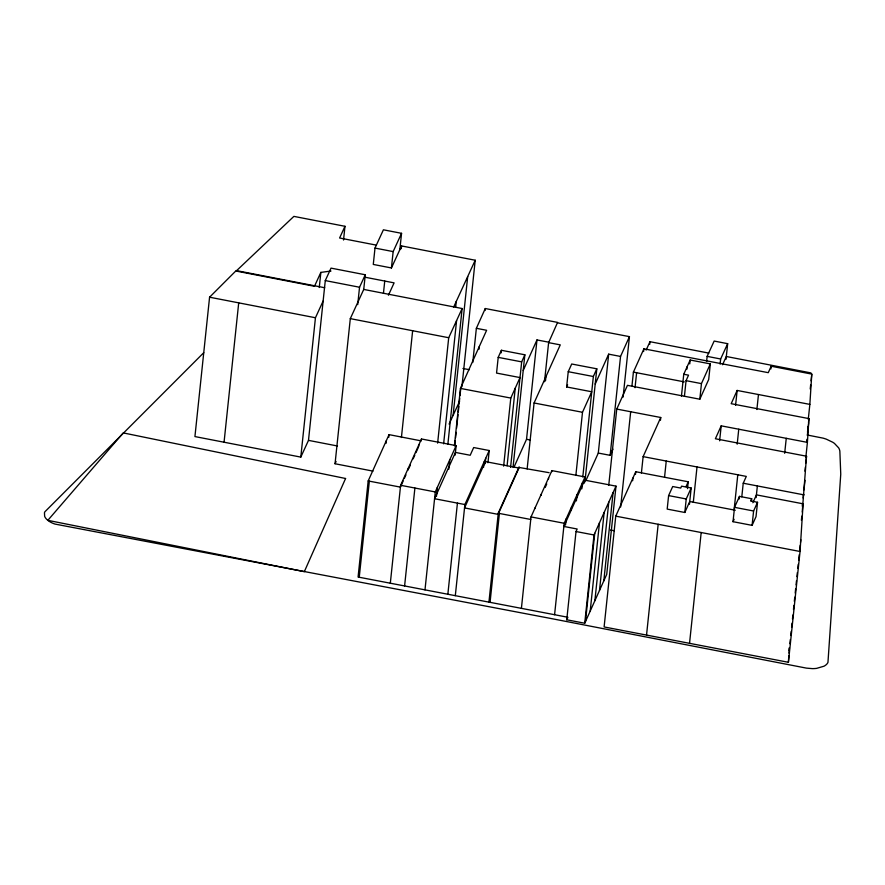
<?xml version="1.0" encoding="UTF-8"?>
<svg xmlns="http://www.w3.org/2000/svg" width="885" height="885" viewBox="0 0 885 885"><rect width="100%" height="100%" fill="white"/><g stroke="black" fill="none" stroke-linecap="round" stroke-linejoin="round"><path stroke-width="1.33" d="M687.501 488.631L688.22 481.794L635.762 471.727L615.75 516.143L604.112 626.945L788.402 662.29L788.823 655.763M788.989 653.152L789.331 647.875M788.402 662.29L800.051 551.488L803.104 503.819L756.421 494.87L752.869 502.746M802.241 512.028L806.523 456.217L715.39 438.75L721.198 425.84L807.408 442.378L805.837 457.346M807.408 442.378L808.934 418.605L731.187 403.693L737.15 390.451L809.852 404.39L808.27 419.368M809.852 404.39L811.788 374.101L771.167 366.224L768.269 372.673L643.904 348.823L633.406 372.12L631.978 385.727M324.706 287.736L236.207 270.567L209.579 297.205L194.932 436.57L300.8 457.102L308.489 440.365L325.282 280.589L331.023 268.122L365.273 274.77L363.735 289.428L350.305 318.633L335.05 463.751L372.994 471.119M224.06 442.212L238.707 302.858M300.8 457.102L315.447 317.748L323.136 301.011M319.275 287.503L320.857 272.392L330.979 271.031M343.535 240.034L344.973 226.294L293.886 216.382L236.151 271.075L314.474 286.275L320.857 272.392M357.717 304.628L359.542 287.238L365.273 274.77M399.832 249.681L401.558 233.319L383.404 229.801L374.997 248.077L373.282 264.438L391.424 267.956L401.558 245.941L475.212 260.234L461.915 386.701M383.437 293.422L384.743 281.043M455.155 455.111L456.151 445.631L421.481 438.982L421.271 440.885L389.046 434.635L368.182 480.942L358.082 577.031L567.882 617.265L566.754 619.788L584.731 623.228L606.723 574.398L616.004 486.142L584.719 480.146L563.856 526.453L577.164 529.009L576.024 531.531L566.754 619.788M391.424 267.956L393.15 251.594L401.558 233.319M359.244 577.252L369.344 481.163M401.27 248.685L401.558 245.941M386.081 443.308L386.369 440.564M388.747 437.378L389.046 434.635M401.414 437.511L412.642 330.724M390.318 583.215L400.617 485.29L421.481 438.982M408.162 470.001L408.361 468.099M418.705 446.604L418.904 444.69M404.6 585.947L414.899 488.022M437.632 443.142L448.706 337.727L462.136 308.522L363.735 289.428M424.988 589.864L435.287 491.938L456.151 445.631M455.698 306.907L456.273 301.409M436.449 496.408L437.411 487.215M443.628 443.827L456.583 320.613M447.887 444.06L462.136 308.522M453.098 415.419L467.689 276.574M448.817 469.183L449.823 459.669M454.425 445.564L460.432 388.404L486.617 330.282L476.362 328.313L472.767 362.496M454.724 445.94L455.299 440.498M455.576 437.776L456.151 432.334M456.583 428.24L458.01 414.634M458.297 411.912L458.873 406.469M459.16 403.748L459.724 398.305M460.012 395.573L460.875 387.409M447.854 594.244L457.434 503.111M479.039 349.188L479.316 346.466M485.069 310.491L485.279 308.533L557.583 322.394L548.611 342.639L560.26 344.873L534.075 402.985L527.139 468.928M455.31 595.671L464.89 504.538L489.228 450.52L473.674 447.544L470.2 455.255L455.432 452.423L434.568 498.731L464.89 504.538M483.52 467.413L484.095 461.915M485.179 463.729L485.754 458.231M513.057 467.136L524.86 354.785L501.397 350.283L498.2 357.363L496.551 373.083L520.015 377.574L510.789 398.062L503.642 466.118M487.945 462.766L489.228 450.52M501.12 352.905L501.397 350.283M490.058 602.331L499.394 513.455M507.094 465.764L515.247 388.172M510.579 467.413L521.674 361.865L524.86 354.785M519.03 467.446L549.098 472.678M513.864 467.424L526.531 439.303L536.974 339.94L548.667 342.174L544.507 381.734M521.409 608.349L531.022 516.917L551.886 470.61L585.051 476.971L584.41 483.055M545.503 380.771L545.934 376.645M535.171 508.499L535.281 507.459M541.089 495.357L541.2 494.317M548.49 478.929L548.6 477.878M551.775 471.65L551.886 470.61M575.858 475.466L582.496 412.277L591.744 391.767L566.632 386.955L568.236 371.7L571.699 364L596.811 368.813L584.963 481.606M554.585 614.71L564.188 523.278L585.051 476.971M565.515 525.015L566.157 518.92M571.212 510.269L571.577 506.895M576.378 500.91L577.009 494.815M582.795 476.938L593.348 376.512L596.811 368.813M581.799 488.874L582.441 482.779M585.936 480.489L598.293 453.065L608.681 354.155L620.54 356.434L629.445 336.643L557.528 322.848M584.731 623.228L594.001 534.971L616.004 486.142M585.472 621.569L594.753 533.323M590.195 611.092L599.477 522.836M594.875 600.694L604.156 512.448M598.293 453.065L610.141 455.332L620.54 356.434M608.747 485.268L616.756 409.069L627.454 385.34L699.814 399.212L708.697 379.499L710.334 363.89L690.156 360.018L683.751 374.244L681.45 396.115M599.499 590.439L608.78 502.182M603.813 580.859L613.095 492.602M623.095 397.088L629.445 336.643M620.673 506.983L630.684 411.735M635.043 387.696L636.614 372.729M643.616 351.544L643.904 348.823M632.631 480.776L632.919 478.044M635.474 474.471L635.762 471.727M649.701 344.42L649.988 341.698L708.819 353.104M641.404 472.955L643.13 456.616L660.752 417.499L616.756 409.069M660.464 420.22L660.752 417.499M646.537 635.087L658.174 524.274M664.535 477.391L666.25 461.052M689.459 504.24L691.174 488L681.583 486.153L680.72 488.066L672.7 486.529L668.606 495.589L667.19 509.096L684.813 512.481L689.747 501.507L735.28 510.236M686.959 369.122L687.236 366.523M684.426 396.259L686.074 380.661L688.541 375.163L683.751 374.244M689.747 363.923L690.156 360.018M684.813 512.481L686.229 498.963L691.174 488M699.814 399.212L701.451 383.614L710.334 363.89M706.595 361.5L707.137 356.367L714.162 341.057L727.669 343.679L726.043 359.221M693.298 502.337L697.015 466.959M689.537 643.329L701.186 532.527M720.102 364.111L720.644 358.989L727.669 343.679M719.627 440.819L721.198 425.84M735.579 405.418L737.15 390.451M737.183 444.181L738.754 429.214M734.074 510.158L737.791 474.78M751.697 498.731L750.69 500.965L757.538 502.282L756.022 516.641L752.095 525.358L733.023 521.696L734.528 507.337L739.462 496.385L751.697 498.731L751.42 501.341M739.185 498.996L739.462 496.385M741.796 496.828L743.234 483.221L746.298 476.407L643.13 456.616M756.885 409.512L758.467 394.544M752.095 525.358L753.6 510.999L757.538 502.282M756.133 497.602L757.361 485.931M770.89 368.934L771.167 366.224M784.674 453.286L786.256 438.318M810.229 388.991L810.649 384.931M811.08 380.86L811.788 374.101M807.507 432.212L808.082 426.769M808.503 422.687L808.934 418.605M806.655 441.991L806.943 439.27M807.518 433.827L808.658 422.941M804.952 471.185L805.383 467.103M805.815 463.021L806.523 456.217M802.264 506.187L802.551 503.465M803.115 498.023L803.547 493.941M803.978 489.859L804.985 480.334M801.379 520.236L801.821 516.121M789.166 650.541L789.442 647.809M789.874 643.705L790.305 639.601M790.736 635.496L791.168 631.392M791.599 627.288L792.031 623.184M792.462 619.08L792.894 614.975M793.469 609.5L793.9 605.395M794.332 601.291L794.763 597.187M795.195 593.083L795.626 588.979M796.058 584.874L796.489 580.77M796.92 576.666L797.352 572.562M797.783 568.458L798.215 564.353M798.646 560.249L799.221 554.773M799.653 550.669L800.228 545.204M800.516 542.461L800.803 539.728M403.184 480.986L400.418 487.126L368.182 480.942M404.29 478.531L405.949 474.847M408.726 468.696L410.386 465.001M413.162 458.839L414.822 455.144M415.939 452.689L418.151 447.766M476.362 328.313L485.279 308.533M523.212 370.494L536.974 339.94M519.086 466.926L498.299 513.034L488.962 601.922M498.189 514.163L518.964 468.043L485.4 461.605L464.536 507.913L498.1 514.351M566.632 386.955L567.617 384.754M545.16 487.48L546.753 483.951M595.207 384.068L608.681 354.155M610.141 455.332L612.929 449.149M686.041 486.617L688.22 481.794M733.023 521.696L734.119 519.274M344.973 226.294L339.597 237.999L376.424 245.145M388.415 295.236L394.102 282.868L364.554 277.127M335.05 463.751L336.09 461.494M453.662 307.095L475.212 260.234M449.104 424.103L459.536 401.403M646.15 350.073L649.988 341.698M722.536 364.742L726.319 356.5L810.97 372.917M203.771 352.673L44.858 511.818A17.28 8.773 6 0 0 44.46 512.802L44.637 516.276A19.193 9.735 6 0 0 45.356 517.67L45.843 518.356A18.552 9.414 6 0 0 46.739 519.373L48.653 520.955A19.016 9.658 6 0 0 50.014 521.84L51.009 522.393A21.24 10.786 6 0 0 52.071 522.913A18.032 9.149 6 0 0 53.177 523.4A21.528 10.93 6 0 0 54.947 524.064L551.211 618.549L806.423 668.12L812.253 668.617A17.434 8.85 6 0 0 814.178 668.584L814.808 668.54A23.43 11.892 6 0 0 816.656 668.363L823.968 666.217A16.317 8.286 6 0 0 825.141 665.509A16.505 8.374 6 0 0 825.849 665A19.713 10 6 0 0 826.999 663.894A19.393 9.846 6 0 0 827.962 662.378L840.75 474.172L839.876 451.56A26.285 13.341 6 0 0 839.5 449.702L839.323 449.226A26.638 13.518 6 0 0 838.637 447.843L834.478 443.44A27.169 13.784 6 0 0 832.741 442.246L826.38 439.203A27.037 13.729 6 0 0 823.127 438.152L807.031 434.966M462.944 368.503L469.437 369.687M686.074 380.661L701.451 383.614M633.406 372.12L684.271 381.866M498.2 357.363L521.674 361.865M568.236 371.7L593.348 376.512M460.432 388.404L510.789 398.062M534.075 402.985L582.496 412.277M526.531 439.303L530.425 440.055M743.234 483.221L804.045 494.892M734.528 507.337L753.6 510.999M668.606 495.589L686.229 498.963M615.75 516.143L800.051 551.488M400.617 485.29L435.287 491.938M610.506 530.026L614.301 530.757M531.022 516.917L564.188 523.278M498.222 513.234L530.746 519.473M576.024 531.531L594.001 534.971M374.997 248.077L393.15 251.594M325.282 280.589L359.542 287.238M707.137 356.367L720.644 358.989M350.305 318.633L448.706 337.727M209.579 297.205L315.447 317.748M308.489 440.365L337.473 445.996M345.57 478.497L304.329 571.666L47.834 520.336L123.225 432.898L345.57 478.497"/></g></svg>
